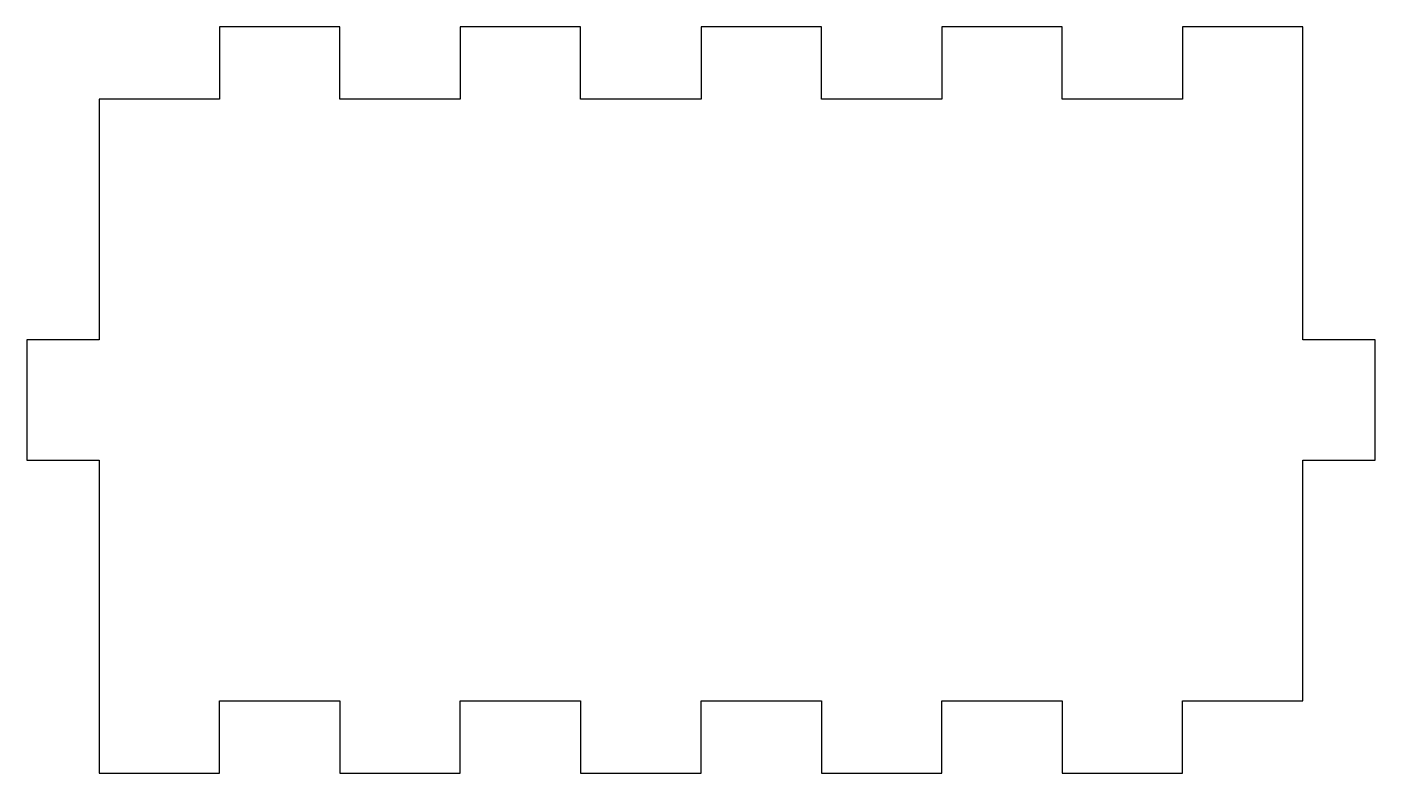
# Model space of a CAD drawing. Header units: millimetres. Extents: x -56 to 56, y -6 to 56.
import ezdxf

# ---------------------------------------------------------------- set-up
doc = ezdxf.new("R2010")
doc.units = ezdxf.units.MM
doc.layers.get('0').update_dxf_attribs({"linetype": 'CONTINUOUS'})

msp = doc.modelspace()

# ---------------------------------------------------------------- linework, layer by layer
msp.add_lwpolyline([(-50, -6), (-40, -6), (-40, 0), (-30, 0), (-30, -6), (-20, -6), (-20, 0), (-10, 0), (-10, -6), (0, -6), (0, 0), (10, 0), (10, -6), (20, -6), (20, 0), (30, 0), (30, -6), (40, -6), (40, 0), (50, 0), (50, 20), (56, 20), (56, 30), (50, 30), (50, 56), (40, 56), (40, 50), (30, 50), (30, 56), (20, 56), (20, 50), (10, 50), (10, 56), (0, 56), (0, 50), (-10, 50), (-10, 56), (-20, 56), (-20, 50), (-30, 50), (-30, 56), (-40, 56), (-40, 50), (-50, 50), (-50, 30), (-56, 30), (-56, 20), (-50, 20)], close=True)

doc.saveas('drawing.dxf')
